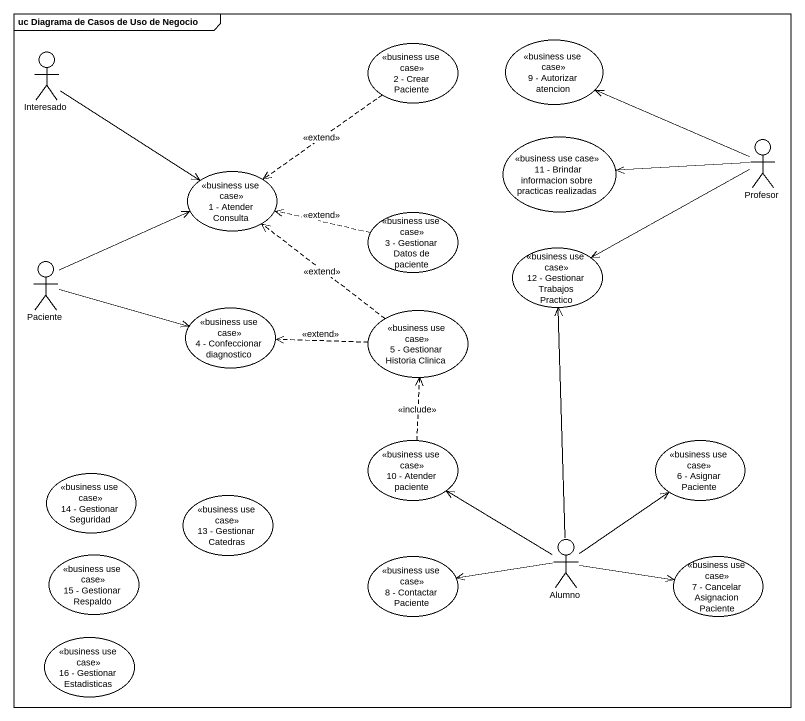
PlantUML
@startuml
mainframe uc Diagrama de Casos de Uso de Negocio
actor Interesado
usecase "2 - Crear Paciente" as u2_Crear_Paciente <<business use case>>
usecase "9 - Autorizar atencion" as u9_Autorizar_atencion <<business use case>>
usecase "11 - Brindar informacion sobre practicas realizadas" as u11_Brindar_informacion <<business use case>>
actor Profesor
usecase "1 - Atender Consulta" as u1_Atender_Consulta <<business use case>>
usecase "3 - Gestionar Datos de paciente" as u3_Gestionar_Datos_de <<business use case>>
actor Paciente
usecase "12 - Gestionar Trabajos Practico" as u12_Gestionar_Trabajos <<business use case>>
usecase "4 - Confeccionar diagnostico" as u4_Confeccionar_diagnostico <<business use case>>
usecase "5 - Gestionar Historia Clinica" as u5_Gestionar_Historia_Clinica <<business use case>>
usecase "10 - Atender paciente" as u10_Atender_paciente <<business use case>>
usecase "6 - Asignar Paciente" as u6_Asignar_Paciente <<business use case>>
usecase "14 - Gestionar Seguridad" as u14_Gestionar_Seguridad <<business use case>>
usecase "13 - Gestionar Catedras" as u13_Gestionar_Catedras <<business use case>>
actor Alumno
usecase "15 - Gestionar Respaldo" as u15_Gestionar_Respaldo <<business use case>>
usecase "8 - Contactar Paciente" as u8_Contactar_Paciente <<business use case>>
usecase "7 - Cancelar Asignacion Paciente" as u7_Cancelar_Asignacion <<business use case>>
usecase "16 - Gestionar Estadisticas" as u16_Gestionar_Estadisticas <<business use case>>
Interesado -right-> u1_Atender_Consulta
u2_Crear_Paciente ..> u1_Atender_Consulta : <<extend>>
Profesor -left-> u9_Autorizar_atencion
Profesor -left-> u11_Brindar_informacion
Profesor -left-> u12_Gestionar_Trabajos
u3_Gestionar_Datos_de .left.> u1_Atender_Consulta : <<extend>>
Paciente -right-> u1_Atender_Consulta
Paciente -right-> u4_Confeccionar_diagnostico
u5_Gestionar_Historia_Clinica .up.> u1_Atender_Consulta : <<extend>>
u5_Gestionar_Historia_Clinica .left.> u4_Confeccionar_diagnostico : <<extend>>
u10_Atender_paciente .up.> u5_Gestionar_Historia_Clinica : <<include>>
Alumno -up-> u12_Gestionar_Trabajos
Alumno -up-> u10_Atender_paciente
Alumno -up-> u6_Asignar_Paciente
Alumno -left-> u8_Contactar_Paciente
Alumno -right-> u7_Cancelar_Asignacion
@enduml
